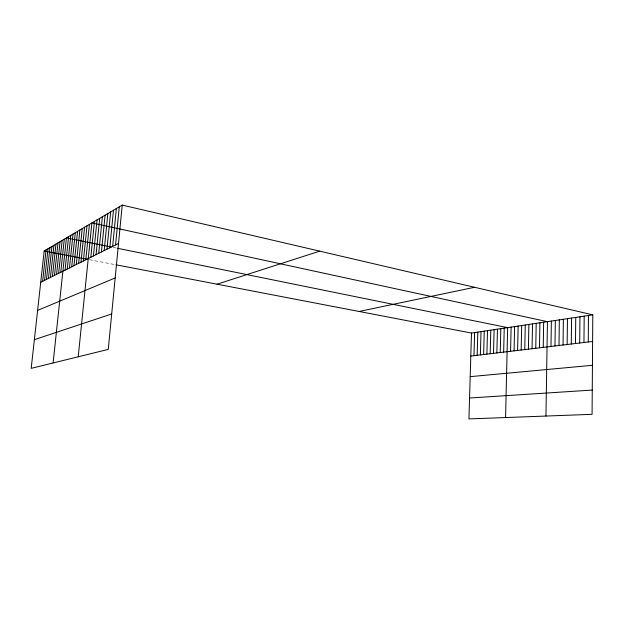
<?xml version="1.0" encoding="UTF-8"?>
<svg xmlns="http://www.w3.org/2000/svg" width="624" height="624" viewBox="0 0 624 624"><rect width="100%" height="100%" fill="white"/><g stroke="black" fill="none" stroke-linecap="round" stroke-linejoin="round"><path stroke-width="0.47" stroke-dasharray="3.12 2.34" d="M89.427 259.693L115.034 264.615M113.038 247.385L116.579 248.102"/><path stroke-width="0.94" d="M592.8 314.863L592.075 414.336L468.936 418.915L471.487 333.052L592.8 314.863L122.226 205.085L44.179 251.012L31.2 368.355L108.264 349.401L122.226 205.085M579.696 343.021L579.946 316.789M583.955 342.506L584.189 316.15M588.26 341.991L588.471 315.51M571.295 344.027L571.584 318.045M575.476 343.52L575.749 317.421M563.051 345.01L563.378 319.27M567.154 344.518L567.466 318.661M554.97 345.977L555.337 320.479M558.995 345.501L559.338 319.878M543.247 347.389L543.66 322.234M545.953 416.052L547.435 321.664L91.892 222.932L78.218 356.788M550.984 346.46L551.366 321.071M535.759 348.286L536.195 323.349M539.479 347.833L539.908 322.795M528.403 349.167L528.871 324.449M532.061 348.722L532.522 323.903M517.608 350.454L518.123 326.063M521.173 350.033L521.68 325.525M524.768 349.596L525.26 324.987M505.58 417.557L507.655 327.631L117.46 248.282M510.572 351.304L511.118 327.109M514.075 350.883L514.605 326.586M500.245 352.537L500.83 328.653M503.662 352.131L504.231 328.146M490.183 353.746L490.799 330.158M493.506 353.348L494.114 329.659M496.86 352.942L497.453 329.16M480.371 354.923L481.026 331.625M483.616 354.533L484.255 331.141M486.884 354.136L487.516 330.65M473.967 355.688L474.638 332.584M477.157 355.306L477.82 332.108M109.785 247.806L113.482 210.226M112.655 246.371L116.353 208.533M115.565 244.92L119.27 206.825M101.431 251.979L105.105 215.155M104.177 250.606L107.858 213.533M106.961 249.218L110.651 211.895M90.815 257.283L94.458 221.419M93.413 255.988L97.063 219.882M96.049 254.67L99.707 218.33M98.717 253.336L102.391 216.754M83.366 261.004L86.993 225.81M85.792 259.795L89.427 224.383M71.705 266.83L75.293 232.697M73.975 265.699L77.571 231.356M76.284 264.545L79.88 229.999M78.616 263.383L82.22 228.618M80.972 262.197L84.591 227.222M53.102 362.965L66.44 237.908L111.275 247.026M65.044 270.161L68.609 236.629M67.236 269.061L70.808 235.334M69.459 267.953L73.039 234.023M54.483 275.434L58.009 242.869M56.55 274.404L60.076 241.652M58.633 273.367L62.174 240.419M60.746 272.306L64.295 239.171M44.538 280.41L48.017 248.75M46.48 279.435L49.967 247.603M48.446 278.452L51.94 246.441M50.435 277.462L53.937 245.263M52.447 276.455L55.965 244.07M42.611 281.369L46.082 249.889M40.716 282.321L118.513 243.446M37.612 310.409L115.175 277.945M34.375 339.659L111.688 313.973M217.043 284.201L319.706 251.152M359.057 311.47L474.591 287.282M470.808 356.062L592.605 341.468M470.192 376.646L592.433 365.297M469.56 398.018L592.254 390.07M44.179 251.012L86.892 259.21M115.994 264.794L471.487 333.052"/></g></svg>
